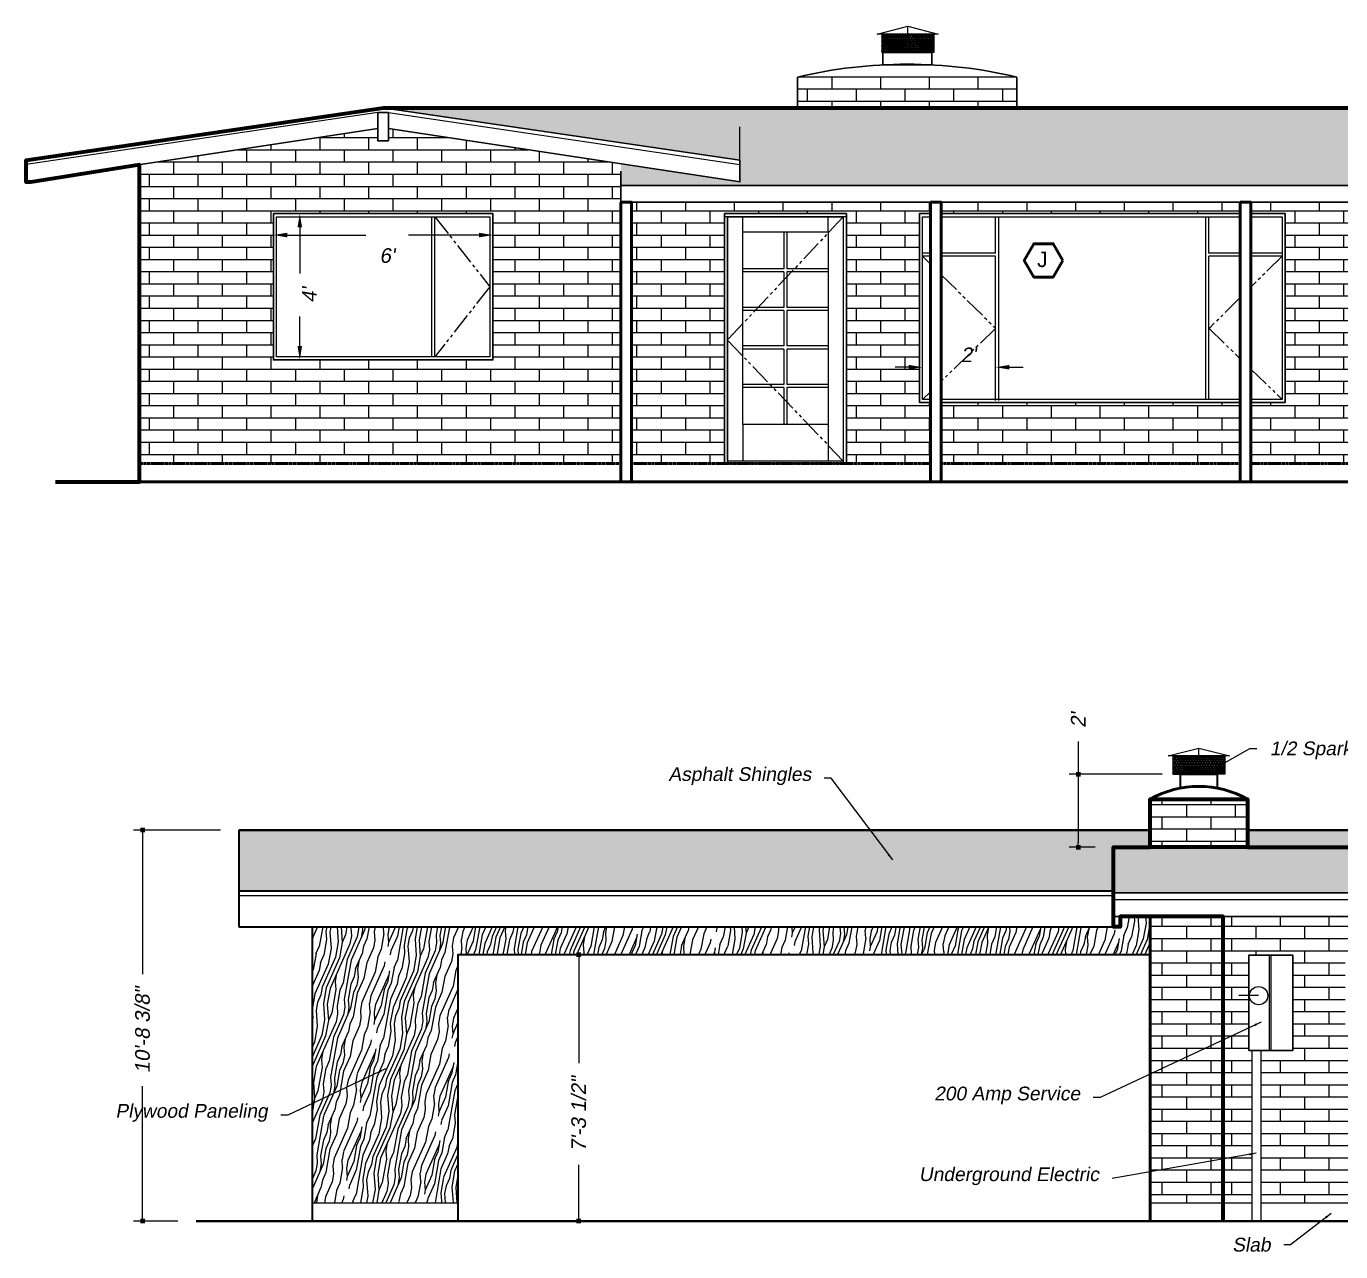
# Model space of a CAD drawing. Header units: inches. Extents: x -3905 to 10892, y 1064 to 9590.
# Drawn here: x 7426 to 7857.3, y 2803.5 to 3205.9 of the extents above; entities that cross this region are included whole.
import ezdxf

# ---------------------------------------------------------------- set-up
doc = ezdxf.new("R2010")
doc.units = ezdxf.units.IN
doc.header["$MEASUREMENT"] = 0
doc.header["$PDMODE"] = 3
doc.linetypes.add('PHANTOM', pattern=[12, 7, -1, 1, -1, 1, -1])
doc.linetypes.add('STITCH', pattern=[0.249, 0.0625, -0.062, 0.0625, -0.062])
doc.layers.add('ELEVATIONS', color=40, linetype='Continuous', lineweight=0)
doc.styles.add('DS-TXT1', font='arial.ttf', dxfattribs={"oblique": 10})
doc.styles.add('DSTEXT', font='arial.ttf', dxfattribs={"oblique": 12})
doc.styles.get("Standard").update_dxf_attribs({"font": 'arial.ttf', "oblique": 10})
doc.dimstyles.new('WeaselDims$0', dxfattribs={"dimtxt": 0.1, "dimasz": 0.0325, "dimexe": 0.0625, "dimexo": 0.125, "dimgap": 0.09, "dimtad": 0, "dimdec": 4, "dimzin": 0, "dimdsep": 46, "dimlunit": 4, "dimtxsty": 'Standard', "dimblk": 'BOXFILLED', "dimcen": 0.09, "dimadec": 0, "dimazin": 0, "dimtfac": 1, "dimtdec": 4, "dimtofl": 0, "dimtmove": 1, "dimatfit": 3, "dimfxl": 1, "dimfrac": 2, "dimtolj": 1, "dimtzin": 0, "dimarcsym": 0})
doc.dimstyles.new('WeaselDims$7', dxfattribs={"dimtxt": 0.0625, "dimasz": 0.046875, "dimexe": 0.125, "dimexo": 0.125, "dimgap": 0.0625, "dimtad": 0, "dimdec": 4, "dimrnd": 0.0625, "dimzin": 0, "dimdsep": 46, "dimlunit": 4, "dimtxsty": 'DSTEXT', "dimblk": 'ARCHTICK', "dimcen": 0, "dimadec": 0, "dimazin": 0, "dimtfac": 1, "dimtdec": 4, "dimtofl": 0, "dimtmove": 1, "dimatfit": 3, "dimfxl": 1, "dimfrac": 1, "dimtolj": 1, "dimtzin": 0, "dimarcsym": 0})
pattern_1 = [(0, (5658.3725, 3305.304), (0, 4), []), (90, (5658.3725, 3305.304), (-8, 4), [4, -4])]

# ---------------------------------------------------------------- blocks, each defined once
blk = doc.blocks.new('*D238')
at = {"layer": 'Defpoints', "color": 0, "lineweight": 5, "transparency": 16777216}
for p in [(7744.07, 3093.92), (7720.08, 3083.34), (7744.07, 3083.02)]:
    blk.add_point(p, dxfattribs=at)
at = {"layer": 'ELEVATIONS', "color": 0, "lineweight": -2, "transparency": 16777216}
for p, q in [((7715.58, 3093.92), (7711.08, 3093.92)), ((7720.08, 3089.34), (7720.08, 3096.92)), ((7744.07, 3089.02), (7744.07, 3096.92)), ((7748.57, 3093.92), (7753.07, 3093.92))]:
    blk.add_line(p, q, dxfattribs=at)
at = {"layer": 'ELEVATIONS', "color": 0, "lineweight": 5, "transparency": 16777216}
for points in [[(7715.58, 3094.67), (7715.58, 3093.17), (7720.08, 3093.92)], [(7748.57, 3094.67), (7748.57, 3093.17), (7744.07, 3093.92)]]:
    blk.add_solid(points, dxfattribs=at)
at = {"layer": 'ELEVATIONS', "color": 0, "lineweight": 0, "transparency": 16777216, "insert": (7735.14, 3097.99), "char_height": 4.8, "attachment_point": 5}
blk.add_mtext("\\A1;2'", dxfattribs=at)
blk = doc.blocks.new('*D239')
at = {"layer": 'Defpoints', "color": 0, "lineweight": 5, "transparency": 16777216}
for p in [(7507.08, 3144.34), (7579.08, 3144.34), (7579.08, 3137.31)]:
    blk.add_point(p, dxfattribs=at)
at = {"layer": 'ELEVATIONS', "color": 0, "lineweight": -2, "transparency": 16777216}
for p, q in [((7507.08, 3138.34), (7507.08, 3134.31)), ((7511.58, 3137.31), (7537.42, 3137.31)), ((7574.58, 3137.31), (7551.37, 3137.31)), ((7579.08, 3138.34), (7579.08, 3134.31))]:
    blk.add_line(p, q, dxfattribs=at)
at = {"layer": 'ELEVATIONS', "color": 0, "lineweight": 5, "transparency": 16777216}
for points in [[(7511.58, 3138.06), (7511.58, 3136.56), (7507.08, 3137.31)], [(7574.58, 3138.06), (7574.58, 3136.56), (7579.08, 3137.31)]]:
    blk.add_solid(points, dxfattribs=at)
at = {"layer": 'ELEVATIONS', "color": 0, "lineweight": 0, "transparency": 16777216, "insert": (7544.39, 3130.55), "char_height": 4.8, "attachment_point": 5}
blk.add_mtext("\\A1;6'", dxfattribs=at)
blk = doc.blocks.new('*D240')
at = {"layer": 'Defpoints', "color": 0, "lineweight": 5, "transparency": 16777216}
for p in [(7507.08, 3144.34), (7507.08, 3096.34), (7515.72, 3096.34)]:
    blk.add_point(p, dxfattribs=at)
at = {"layer": 'ELEVATIONS', "color": 0, "lineweight": -2, "transparency": 16777216}
for p, q in [((7513.08, 3144.34), (7518.72, 3144.34)), ((7515.72, 3139.84), (7515.72, 3124.66)), ((7515.72, 3100.84), (7515.72, 3110.57)), ((7513.08, 3096.34), (7518.72, 3096.34))]:
    blk.add_line(p, q, dxfattribs=at)
at = {"layer": 'ELEVATIONS', "color": 0, "lineweight": 5, "transparency": 16777216}
for points in [[(7514.97, 3139.84), (7516.47, 3139.84), (7515.72, 3144.34)], [(7514.97, 3100.84), (7516.47, 3100.84), (7515.72, 3096.34)]]:
    blk.add_solid(points, dxfattribs=at)
at = {"layer": 'ELEVATIONS', "color": 0, "lineweight": 0, "transparency": 16777216, "insert": (7518.9, 3117.61), "char_height": 4.8, "attachment_point": 5, "rotation": 90}
blk.add_mtext("\\A1;4'", dxfattribs=at)
blk = doc.blocks.new('_BoxFilled')
at = {"color": 0, "linetype": 'ByBlock', "lineweight": -2}
blk.add_line((-0.5, 0), (-1, 0), dxfattribs=at)
at = {"color": 0, "linetype": 'ByBlock'}
blk.add_solid([(-0.5, 0.5), (0.5, 0.5), (-0.5, -0.5), (0.5, -0.5)], dxfattribs=at)
blk = doc.blocks.new('*D241')
at = {"layer": 'Defpoints', "color": 0, "lineweight": 5, "transparency": 16777216}
for p in [(7567.74, 2901.08), (7567.74, 2813.58), (7607.27, 2813.58)]:
    blk.add_point(p, dxfattribs=at)
at = {"layer": 'ELEVATIONS', "color": 0, "lineweight": -2, "transparency": 16777216}
for p, q in [((7573.74, 2901.08), (7610.27, 2901.08)), ((7607.27, 2899.52), (7607.27, 2865.43)), ((7607.27, 2815.14), (7607.27, 2832.02)), ((7573.74, 2813.58), (7610.27, 2813.58))]:
    blk.add_line(p, q, dxfattribs=at)
at = {"layer": 'ELEVATIONS', "color": 0, "lineweight": -2, "transparency": 16777216, "xscale": 1.56, "yscale": 1.56, "zscale": 1.56}
for p, rotation in [((7607.27, 2901.08), 90), ((7607.27, 2813.58), 270)]:
    blk.add_blockref('_BoxFilled', p, dxfattribs=dict(at, rotation=rotation))
at = {"layer": 'ELEVATIONS', "color": 0, "lineweight": 0, "transparency": 16777216, "insert": (7607.27, 2848.72), "char_height": 4.8, "attachment_point": 5, "rotation": 90}
blk.add_mtext('\\A1;7\'-3 1/2"', dxfattribs=at)
blk = doc.blocks.new('_ArchTick')
at = {"color": 0, "linetype": 'ByBlock', "lineweight": 0, "const_width": 0.15}
blk.add_lwpolyline([(-0.5, -0.5), (0.5, 0.5)], dxfattribs=at)
blk = doc.blocks.new('*D248')
at = {"layer": 'Defpoints', "color": 0, "lineweight": 5, "transparency": 16777216}
for p in [(7495.74, 2941.96), (7464.13, 2813.58), (7481.67, 2813.58)]:
    blk.add_point(p, dxfattribs=at)
at = {"layer": 'ELEVATIONS', "color": 0, "lineweight": -2, "transparency": 16777216}
for p, q in [((7489.74, 2941.96), (7461.13, 2941.96)), ((7464.13, 2940.4), (7464.13, 2894.59)), ((7464.13, 2815.14), (7464.13, 2857.87)), ((7475.67, 2813.58), (7461.13, 2813.58))]:
    blk.add_line(p, q, dxfattribs=at)
at = {"layer": 'ELEVATIONS', "color": 0, "lineweight": -2, "transparency": 16777216, "xscale": 1.56, "yscale": 1.56, "zscale": 1.56}
for p, rotation in [((7464.13, 2941.96), 90), ((7464.13, 2813.58), 270)]:
    blk.add_blockref('_BoxFilled', p, dxfattribs=dict(at, rotation=rotation))
at = {"layer": 'ELEVATIONS', "color": 0, "lineweight": 0, "transparency": 16777216, "insert": (7464.13, 2876.23), "char_height": 4.8, "attachment_point": 5, "rotation": 90}
blk.add_mtext('\\A1;10\'-8 3/8"', dxfattribs=at)
blk = doc.blocks.new('*D249')
at = {"layer": 'Defpoints', "color": 0, "lineweight": 5, "transparency": 16777216}
for p in [(7804.74, 2960.27), (7771.18, 2936.29), (7782.74, 2936.29)]:
    blk.add_point(p, dxfattribs=at)
at = {"layer": 'ELEVATIONS', "color": 0, "lineweight": -2, "transparency": 16777216}
for p, q in [((7771.18, 2971.04), (7771.18, 2960.27)), ((7798.74, 2960.27), (7768.18, 2960.27)), ((7771.18, 2958.71), (7771.18, 2937.85)), ((7776.74, 2936.29), (7768.18, 2936.29))]:
    blk.add_line(p, q, dxfattribs=at)
at = {"layer": 'ELEVATIONS', "color": 0, "lineweight": -2, "transparency": 16777216, "xscale": 1.56, "yscale": 1.56, "zscale": 1.56}
for p, rotation in [((7771.18, 2960.27), 90), ((7771.18, 2936.29), 270)]:
    blk.add_blockref('_BoxFilled', p, dxfattribs=dict(at, rotation=rotation))
at = {"layer": 'ELEVATIONS', "color": 0, "lineweight": 0, "transparency": 16777216, "insert": (7771.18, 2978.03), "char_height": 4.8, "attachment_point": 5, "rotation": 90}
blk.add_mtext("\\A1;2'", dxfattribs=at)

msp = doc.modelspace()

# ---------------------------------------------------------------- hatches: boundary and pattern name
at = {"layer": 'ELEVATIONS', "lineweight": 0}
h = msp.add_hatch(dxfattribs=at)
h.set_pattern_fill('NET3', color=256, scale=6)
h.set_pattern_definition([(0, (3623.242, 3019.3186), (0, 0.75), []), (60, (3623.242, 3019.3186), (-0.64951905, 0.375), []), (120, (3623.242, 3019.3186), (-0.64951905, -0.375), [])])
h.paths.add_polyline_path([(7723.78476, 3203.24748), (7706.6755, 3203.24748), (7706.6755, 3197.24748), (7710.70734, 3197.24748), (7721.23013, 3197.24748), (7723.78476, 3197.24748)])
h = msp.add_hatch(dxfattribs=at)
h.set_pattern_fill('AR-B416', color=256, pattern_type=2)
h.set_pattern_definition(pattern_1)
h.paths.add_polyline_path([(7751.0786, 3189.19714), (7679.0786, 3189.19714), (7679.0786, 3179.04792), (7751.0786, 3179.04792)])
h = msp.add_hatch(dxfattribs=at)
h.set_pattern_fill('ASPHALTS', color=256, scale=8, pattern_type=2)
h.set_pattern_definition([(0, (5658.3725, 3305.304), (4, 4.8), [8, -8]), (0, (5666.3725, 3305.704), (4, 4.8), [8, -8]), (90, (5662.3725, 3310.104), (-4, -4.8), [5.2, -4.4, 4.8, -4.8])])
h.paths.add_polyline_path([(8106.2526, 3179.04792), (7543.18816, 3179.04792), (7543.0786, 3179.03185), (7660.17303, 3161.86131), (7660.17303, 3154.78155), (7621.0786, 3160.69996), (7621.0786, 3153.58571), (8023.0786, 3153.58571), (8023.0786, 3168.99268)])
at = {"layer": 'ELEVATIONS', "linetype": 'Continuous', "lineweight": 0}
h = msp.add_hatch(dxfattribs=at)
h.set_pattern_fill('AR-B416', color=256, pattern_type=2)
h.set_pattern_definition(pattern_1)
h.paths.add_polyline_path([(7544.8286, 3172.24327), (7544.8286, 3168.29792), (7541.3286, 3168.29792), (7541.3286, 3172.24327), (7463.0786, 3160.39719), (7463.0786, 3158.33571), (7621.0786, 3158.33571), (7621.0786, 3160.69996)])
h = msp.add_hatch(dxfattribs=at)
h.set_pattern_fill('AR-B416', color=256, pattern_type=2)
h.set_pattern_definition(pattern_1)
h.paths.add_polyline_path([(7621.0786, 3148.08571), (7621.0786, 3158.33571), (7463.0786, 3158.33571), (7463.0786, 3062.33571), (7507.0786, 3062.33571), (7507.0786, 3144.33571), (7579.0786, 3144.33571), (7579.0786, 3062.33571), (7621.0786, 3062.33571)])
h = msp.add_hatch(dxfattribs=at)
h.set_pattern_fill('AR-B416', color=256, pattern_type=2)
h.set_pattern_definition(pattern_1)
h.paths.add_polyline_path([(7655.0786, 3144.33571), (7695.0786, 3144.33571), (7695.0786, 3062.33571), (7722.7036, 3062.33571), (7722.7036, 3082.33571), (7719.0786, 3082.33571), (7719.0786, 3144.33571), (7722.7036, 3144.33571), (7722.7036, 3148.08571), (7624.5786, 3148.08571), (7624.5786, 3062.33571), (7655.0786, 3062.33571)])
h.paths.add_polyline_path([(7824.3286, 3082.33571), (7726.2036, 3082.33571), (7726.2036, 3062.33571), (7824.3286, 3062.33571)])
h.paths.add_polyline_path([(7903.0786, 3144.33571), (7925.9536, 3144.33571), (7925.9536, 3148.08571), (7827.8286, 3148.08571), (7827.8286, 3144.33571), (7839.0786, 3144.33571), (7839.0786, 3082.33571), (7827.8286, 3082.33571), (7827.8286, 3062.33571), (7903.0786, 3062.33571)])
h.paths.add_polyline_path([(8027.5786, 3148.08571), (8023.0786, 3148.08571), (7929.4536, 3148.08571), (7929.4536, 3144.33571), (7975.0786, 3144.33571), (7975.0786, 3062.33571), (8027.5786, 3062.33571)])
at = {"layer": 'ELEVATIONS', "lineweight": 0}
h = msp.add_hatch(dxfattribs=at)
h.set_pattern_fill('AR-B416', color=256, pattern_type=2)
h.set_pattern_definition(pattern_1)
h.paths.add_polyline_path([(7824.3286, 3148.08571), (7726.2036, 3148.08571), (7726.2036, 3144.33571), (7824.3286, 3144.33571)])
at = {"layer": 'ELEVATIONS', "linetype": 'Continuous', "lineweight": 0}
h = msp.add_hatch(dxfattribs=at)
h.set_pattern_fill('AR-B416', color=256, pattern_type=2)
h.set_pattern_definition(pattern_1)
h.paths.add_polyline_path([(7579.0786, 3096.33571), (7507.0786, 3096.33571), (7507.0786, 3062.33571), (7579.0786, 3062.33571)])
at = {"layer": 'ELEVATIONS', "lineweight": 0}
h = msp.add_hatch(dxfattribs=at)
h.set_pattern_fill('NET3', color=256, scale=6)
h.set_pattern_definition([(0, (3718.7554, 2782.34205), (0, 0.75), []), (60, (3718.7554, 2782.34205), (-0.64951905, 0.375), []), (120, (3718.7554, 2782.34205), (-0.64951905, -0.375), [])])
h.paths.add_polyline_path([(7819.29818, 2966.27096), (7802.18891, 2966.27096), (7802.18891, 2960.27096), (7806.22075, 2960.27096), (7816.74354, 2960.27096), (7819.29818, 2960.27096)])
h = msp.add_hatch(dxfattribs=at)
h.set_pattern_fill('AR-B416', color=256, pattern_type=2)
h.set_pattern_definition([(0, (3718.7554, 2782.342), (0, 4), []), (90, (3718.7554, 2782.342), (-8, 4), [4, -4])])
h.paths.add_polyline_path([(7794.74354, 2819.57954), (7818.74354, 2819.57954), (7818.74354, 2913.57209), (7794.74354, 2913.57209)])
h.paths.add_polyline_path([(7794.74354, 2952.06597), (7794.74354, 2936.29004), (7802.74354, 2936.29004), (7826.74354, 2936.29004), (7826.74354, 2952.06597)])
h = msp.add_hatch(dxfattribs=at)
h.set_pattern_fill('ASPHALTS', color=256, scale=8, pattern_type=2)
h.set_pattern_definition([(0, (3718.7554, 2782.342), (4, 4.8), [8, -8]), (0, (3726.7554, 2782.742), (4, 4.8), [8, -8]), (90, (3722.7554, 2787.142), (-4, -4.8), [5.2, -4.4, 4.8, -4.8])])
h.paths.add_polyline_path([(8112.24354, 2936.29004), (8112.24354, 2941.96061), (7826.74354, 2941.96061), (7826.74354, 2936.29004)])
h.paths.add_polyline_path([(7495.74354, 2941.96061), (7495.74354, 2922.0128), (7782.74354, 2922.0128), (7782.74354, 2936.29004), (7794.74354, 2936.29004), (7794.74354, 2941.96061)])
h = msp.add_hatch(dxfattribs=at)
h.set_pattern_fill('ASPHALTS', color=256, scale=8, pattern_type=2)
h.set_pattern_definition([(0, (4045.545, 2782.342), (4, 4.8), [8, -8]), (0, (4053.545, 2782.742), (4, 4.8), [8, -8]), (90, (4049.545, 2787.142), (-4, -4.8), [5.2, -4.4, 4.8, -4.8])])
h.paths.add_polyline_path([(7782.74354, 2936.29004), (7782.74354, 2921.36121), (8228.74354, 2921.36121), (8228.74354, 2936.29004)])
h = msp.add_hatch(dxfattribs=at)
h.set_pattern_fill('LEGNO1', color=256, scale=26, angle=260, pattern_type=2)
h.set_pattern_definition([(260, (3718.755, 2782.342), (25.605, -4.51485), [5.2, -7.8, 2.6, -10.4]), (260, (3716.235, 2764.306), (25.605, -4.51485), [5.2, -20.8]), (260, (3717.967, 2766.64), (25.605, -4.51485), [2.6, -23.4]), (260, (3721.09, 2780.61), (25.605, -4.51485), [1.3, -18.2, 1.3, -5.2]), (260, (3720.79, 2771.423), (25.605, -4.51485), [5.2, -7.8, 1.3, -11.7]), (260, (3722.56, 2777.71), (25.605, -4.51485), [3.9, -22.1]), (260, (3722.07, 2771.197), (25.605, -4.51485), [7.8, -18.2]), (260, (3724.065, 2778.766), (25.605, -4.51485), [5.2, -20.8]), (260, (3722.9, 2768.41), (25.605, -4.51485), [13, -13]), (260, (3725.534, 2775.867), (25.605, -4.51485), [2.6, -7.8, 5.2, -10.4]), (260, (3723.014, 2757.83), (25.605, -4.51485), [5.2, -20.8]), (260, (3724.557, 2762.838), (25.605, -4.51485), [2.6, -23.4]), (260, (3726.1, 2767.846), (25.605, -4.51485), [2.6, -23.4]), (260, (3728.997, 2780.536), (25.605, -4.51485), [5.2, -20.8]), (260, (3727.38, 2767.62), (25.605, -4.51485), [5.2, -20.8]), (260, (3728.66, 2767.395), (25.605, -4.51485), [5.2, -5.2, 5.2, -10.4]), (260, (3730.844, 2772.29), (25.605, -4.51485), [2.6, -13, 5.2, -5.2]), (260, (3730.58, 2767.056), (25.605, -4.51485), [7.8, -18.2]), (260, (3731.86, 2766.83), (25.605, -4.51485), [5.2, -20.8]), (260, (3734.307, 2776.96), (25.605, -4.51485), [7.8, -10.4, 2.6, -5.2]), (260, (3735.587, 2776.734), (25.605, -4.51485), [13, -13]), (260, (3733.519, 2761.258), (25.605, -4.51485), [2.6, -23.4]), (260, (3735.513, 2768.827), (25.605, -4.51485), [5.2, -20.8]), (260, (3737.056, 2773.835), (25.605, -4.51485), [2.6, -10.4, 2.6, -10.4]), (260, (3738.148, 2776.283), (25.605, -4.51485), [2.6, -7.8, 5.2, -10.4]), (260, (3737.885, 2771.049), (25.605, -4.51485), [2.6, -13, 2.6, -7.8]), (260, (3737.622, 2765.815), (25.605, -4.51485), [7.8, -18.2]), (260, (3740.708, 2775.83), (25.605, -4.51485), [5.2, -20.8]), (260, (3739.09, 2762.916), (25.605, -4.51485), [2.6, -23.4]), (260, (3738.828, 2757.682), (25.605, -4.51485), [2.6, -23.4]), (274.03624, (3717.5154, 2764.08), (-4.514853, -25.605002), [2.678, -104.52274]), (274.03624, (3722.825, 2760.5036), (-4.514853, -25.605002), [2.678, -104.52274]), (274.03624, (3738.6395, 2760.355), (-4.514853, -25.605002), [2.678, -104.52274]), (274.03624, (3730.392, 2769.73), (-4.514853, -25.605002), [2.678, -104.52274]), (274.03624, (3733.33, 2763.9315), (-4.514853, -25.605002), [2.678, -104.52274]), (274.03624, (3730.958, 2761.7096), (-4.514853, -25.605002), [2.678, -104.52274]), (274.03624, (3737.6963, 2773.722), (-4.514853, -25.605002), [2.678, -104.52274]), (274.03624, (3734.61, 2763.706), (-4.514853, -25.605002), [2.678, -104.52274]), (274.03624, (3724.105, 2760.278), (-4.514853, -25.605002), [5.356, -101.84474]), (274.03624, (3726.477, 2762.5), (-4.514853, -25.605002), [5.356, -101.84474]), (274.03624, (3727.7574, 2762.274), (-4.514853, -25.605002), [5.356, -101.84474]), (65.96376, (3720.79, 2771.423), (4.514853, 25.605002), [2.678, -5.356, 2.678, -96.48874]), (65.96376, (3725.534, 2775.8666), (4.514853, 25.605002), [2.678, -104.52274]), (65.96376, (3737.056, 2773.835), (4.514853, 25.605002), [5.356, -101.84474]), (94.03624, (3716.235, 2764.3057), (4.514853, 25.605002), [2.678, -104.52274]), (245.96376, (3715.332, 2759.1847), (-4.514853, -25.605002), [2.678, -104.52274]), (245.96376, (3725.6484, 2765.286), (-4.514853, -25.605002), [2.678, -104.52274]), (245.96376, (3729.226, 2759.375), (-4.514853, -25.605002), [2.678, -104.52274]), (245.96376, (3732.9526, 2769.278), (-4.514853, -25.605002), [2.678, -104.52274]), (245.96376, (3736.605, 2771.2744), (-4.514853, -25.605002), [2.678, -104.52274]), (245.96376, (3737.4335, 2768.488), (-4.514853, -25.605002), [2.678, -104.52274]), (245.96376, (3732.9526, 2769.278), (-4.514853, -25.605002), [2.678, -104.52274]), (245.96376, (3735.439, 2760.9195), (-4.514853, -25.605002), [10.712, -96.48874]), (245.96376, (3720.8645, 2779.33), (-4.514853, -25.605002), [10.712, -96.48874]), (245.96376, (3722.3333, 2776.431), (-4.514853, -25.605002), [10.712, -96.48874]), (245.96376, (3723.162, 2773.645), (-4.514853, -25.605002), [2.678, -5.356, 5.356, -93.81074]), (245.96376, (3725.0825, 2773.306), (-4.514853, -25.605002), [5.356, -5.356, 5.356, -91.13274]), (245.96376, (3728.0945, 2775.415), (-4.514853, -25.605002), [10.712, -96.48874]), (245.96376, (3730.4663, 2777.637), (-4.514853, -25.605002), [10.712, -96.48874]), (245.96376, (3731.7466, 2777.411), (-4.514853, -25.605002), [10.712, -96.48874]), (245.96376, (3736.2677, 2758.133), (-4.514853, -25.605002), [2.678, -104.52274]), (245.96377, (3738.377, 2755.121), (-4.514848, -25.605002), [5.356, -101.84474]), (245.96377, (3739.8054, 2770.71), (-4.514848, -25.605002), [5.356, -101.84474]), (245.96376, (3717.8525, 2777.221), (-4.514852, -25.605002), [10.712, -96.48874]), (245.96376, (3733.067, 2758.6977), (-4.514852, -25.605002), [8.034, -99.16674]), (245.96376, (3730.695, 2756.476), (-4.514852, -25.605002), [16.068, -91.13274])])
h.paths.add_polyline_path([(7567.74354, 2901.07954), (7794.74354, 2901.07954), (7794.74354, 2913.57209), (7784.89709, 2913.57209), (7784.89709, 2910.19699), (7782.74354, 2910.19699), (7519.74354, 2910.19699), (7519.74354, 2819.57954), (7567.74354, 2819.57954)])
h = msp.add_hatch(dxfattribs=at)
h.set_pattern_fill('AR-B416', color=256, pattern_type=2)
h.set_pattern_definition([(0, (4045.545, 2782.342), (0, 4), []), (90, (4045.545, 2782.342), (-8, 4), [4, -4])])
h.paths.add_polyline_path([(8192.74354, 2819.57954), (8192.74354, 2913.57209), (7818.74354, 2913.57209), (7818.74354, 2819.57954), (7828.11854, 2819.57954), (7828.11854, 2869.57954), (7827.11854, 2869.57954), (7827.11854, 2900.82954), (7841.61854, 2900.82954), (7841.61854, 2869.57954), (7831.11854, 2869.57954), (7831.11854, 2819.57954)])
h.paths.add_polyline_path([(7985.74354, 2876.57954), (7985.74354, 2901.57954), (8010.24354, 2901.57954), (8010.24354, 2876.57954)], flags=16)
h.paths.add_polyline_path([(7986.99354, 2877.82954), (7986.99354, 2900.32954), (8008.99354, 2900.32954), (8008.99354, 2877.82954)], flags=0)
h.paths.add_polyline_path([(7930.74354, 2876.57954), (7858.74354, 2876.57954), (7858.74354, 2901.57954), (7930.74354, 2901.57954)], flags=16)
h.paths.add_polyline_path([(7929.49354, 2877.82954), (7911.49354, 2877.82954), (7911.49354, 2900.32954), (7929.49354, 2900.32954)], flags=0)
h.paths.add_polyline_path([(7910.24354, 2877.82954), (7859.99354, 2877.82954), (7859.99354, 2900.32954), (7910.24354, 2900.32954)], flags=0)
h.paths.add_polyline_path([(8081.74354, 2876.57954), (8081.74354, 2901.57954), (8153.74354, 2901.57954), (8153.74354, 2876.57954)], flags=16)
h.paths.add_polyline_path([(8082.99354, 2877.82954), (8082.99354, 2900.32954), (8100.99354, 2900.32954), (8100.99354, 2877.82954)], flags=0)
h.paths.add_polyline_path([(8102.24354, 2877.82954), (8102.24354, 2900.32954), (8152.49354, 2900.32954), (8152.49354, 2877.82954)], flags=0)

# ---------------------------------------------------------------- linework, layer by layer
at = {"layer": 'ELEVATIONS', "lineweight": 20}
for p, q in [((7705.19829, 3203.24748), (7715.23013, 3205.86174)), ((7715.23013, 3203.24748), (7715.23013, 3205.86174)), ((7715.23013, 3205.86174), (7715.23013, 3205.86174)), ((7715.23013, 3205.86174), (7725.26197, 3203.24748)), ((7725.26197, 3203.24748), (7705.19829, 3203.24748)), ((7800.7117, 2966.27096), (7810.74354, 2968.88523)), ((7810.74354, 2966.27096), (7810.74354, 2968.88523)), ((7810.74354, 2968.88523), (7810.74354, 2968.88523)), ((7810.74354, 2968.88523), (7820.77538, 2966.27096)), ((7820.77538, 2966.27096), (7800.7117, 2966.27096)), ((7828.11854, 2869.57954), (7828.11854, 2813.57954)), ((7831.11854, 2869.57954), (7831.11854, 2813.57954))]:
    msp.add_line(p, q, dxfattribs=at)
at = {"layer": 'ELEVATIONS', "lineweight": 0}
for p, q in [((7706.6755, 3203.24748), (7706.6755, 3197.24748)), ((7723.78476, 3203.24748), (7723.78476, 3197.24748)), ((7706.6755, 3197.24748), (7710.70734, 3197.24748)), ((7723.78476, 3197.24748), (7719.75293, 3197.24748)), ((7751.0786, 3189.19714), (7679.0786, 3189.19714)), ((7541.3286, 3177.54792), (7425.98417, 3160.46985)), ((7544.8286, 3177.54792), (7660.17303, 3160.46985)), ((7660.17303, 3161.86131), (7660.17303, 3172.89574)), ((7427.26621, 3162.05538), (7425.98417, 3161.86131)), ((7425.98417, 3161.86131), (7425.98417, 3154.69024)), ((7425.98417, 3154.69024), (7427.48417, 3154.69024)), ((7559.0786, 3097.33571), (7559.0786, 3143.33571)), ((7560.0786, 3097.33571), (7560.0786, 3143.33571)), ((7695.0786, 3143.33571), (7655.0786, 3143.33571)), ((7656.0786, 3143.33571), (7656.0786, 3062.33571)), ((7661.0786, 3138.33571), (7661.0786, 3143.33571)), ((7689.0786, 3138.33571), (7689.0786, 3143.33571)), ((7694.0786, 3143.33571), (7694.0786, 3062.33571)), ((7744.07052, 3131.33571), (7744.07052, 3143.02461)), ((7745.07052, 3083.02461), (7745.07052, 3143.02461)), ((7813.0786, 3083.33571), (7813.0786, 3143.33571)), ((7814.0786, 3131.33571), (7814.0786, 3143.33571)), ((7674.5786, 3138.33571), (7674.5786, 3126.18571)), ((7675.5786, 3138.33571), (7675.5786, 3126.18571)), ((7722.7036, 3131.33571), (7720.0786, 3131.33571)), ((7722.7036, 3130.33571), (7720.0786, 3130.33571)), ((7744.07052, 3131.33571), (7726.2036, 3131.33571)), ((7744.07052, 3130.33571), (7726.2036, 3130.33571)), ((7744.07052, 3083.02461), (7744.07052, 3130.33571)), ((7824.3286, 3131.33571), (7814.0786, 3131.33571)), ((7814.0786, 3083.33571), (7814.0786, 3130.33571)), ((7824.3286, 3130.33571), (7814.0786, 3130.33571)), ((7838.0786, 3131.33571), (7827.8286, 3131.33571)), ((7838.0786, 3130.33571), (7827.8286, 3130.33571)), ((7674.5786, 3126.18571), (7661.0786, 3126.18571)), ((7674.5786, 3125.18571), (7661.0786, 3125.18571)), ((7674.5786, 3125.18571), (7674.5786, 3113.53571)), ((7689.0786, 3126.18571), (7675.5786, 3126.18571)), ((7675.5786, 3125.18571), (7675.5786, 3113.53571)), ((7689.0786, 3125.18571), (7675.5786, 3125.18571)), ((7674.5786, 3113.53571), (7661.0786, 3113.53571)), ((7674.5786, 3112.53571), (7661.0786, 3112.53571)), ((7674.5786, 3112.53571), (7674.5786, 3100.88571)), ((7689.0786, 3113.53571), (7675.5786, 3113.53571)), ((7675.5786, 3112.53571), (7675.5786, 3100.88571)), ((7689.0786, 3112.53571), (7675.5786, 3112.53571)), ((7674.5786, 3100.88571), (7661.0786, 3100.88571)), ((7674.5786, 3099.88571), (7661.0786, 3099.88571)), ((7674.5786, 3099.88571), (7674.5786, 3088.23571)), ((7689.0786, 3100.88571), (7675.5786, 3100.88571)), ((7675.5786, 3099.88571), (7675.5786, 3088.23571)), ((7689.0786, 3099.88571), (7675.5786, 3099.88571)), ((7674.5786, 3088.23571), (7661.0786, 3088.23571)), ((7674.5786, 3087.23571), (7661.0786, 3087.23571)), ((7674.5786, 3087.23571), (7674.5786, 3075.08571)), ((7689.0786, 3088.23571), (7675.5786, 3088.23571)), ((7675.5786, 3087.23571), (7675.5786, 3075.08571)), ((7689.0786, 3087.23571), (7675.5786, 3087.23571)), ((7824.3286, 3083.33571), (7814.0786, 3083.33571)), ((7838.0786, 3083.33571), (7827.8286, 3083.33571)), ((7661.0786, 3075.08571), (7661.0786, 3063.08571)), ((7689.0786, 3075.08571), (7689.0786, 3063.08571)), ((7802.18891, 2966.27096), (7802.18891, 2960.27096)), ((7819.29818, 2966.27096), (7819.29818, 2960.27096)), ((7802.18891, 2960.27096), (7806.22075, 2960.27096)), ((7819.29818, 2960.27096), (7815.26634, 2960.27096)), ((7802.74354, 2936.29004), (7794.74354, 2936.29004)), ((7826.74354, 2936.29004), (7802.74354, 2936.29004)), ((7495.74354, 2920.5128), (7782.74354, 2920.5128)), ((8228.74354, 2919.07209), (7782.74354, 2919.07209)), ((7833.86854, 2900.82954), (7833.86854, 2869.57954)), ((7834.36854, 2900.82954), (7834.36854, 2869.57954)), ((7830.36854, 2887.57954), (7823.85812, 2887.57954)), ((7519.74354, 2819.57954), (7567.74354, 2819.57954)), ((7794.74354, 2819.57954), (7828.11854, 2819.57954)), ((7831.11854, 2819.57954), (8192.74354, 2819.57954)), ((7818.74354, 2813.57954), (7794.74354, 2813.57954))]:
    msp.add_line(p, q, dxfattribs=at)
at = {"layer": 'ELEVATIONS', "lineweight": 30}
for p, q in [((7679.0786, 3189.19714), (7679.0786, 3179.04792)), ((7751.0786, 3189.19714), (7751.0786, 3179.04792)), ((7543.18816, 3179.04792), (7425.98417, 3161.86131)), ((7542.96904, 3179.04792), (7660.17303, 3161.86131)), ((7543.18816, 3179.04792), (8106.2526, 3179.04792)), ((7541.3286, 3172.24327), (7425.97065, 3154.7795)), ((7544.8286, 3172.24327), (7660.18654, 3154.7795)), ((7425.98417, 3161.86131), (7425.98417, 3154.69024)), ((7660.17303, 3161.86131), (7660.17303, 3154.69024)), ((7463.0786, 3158.33571), (7463.0786, 3056.33571)), ((7621.0786, 3158.33571), (7621.0786, 3056.33571)), ((8023.0786, 3153.58571), (7621.0786, 3153.58571)), ((8023.0786, 3148.08571), (7621.0786, 3148.08571)), ((7655.0786, 3144.33571), (7655.0786, 3062.33571)), ((7695.0786, 3144.33571), (7655.0786, 3144.33571)), ((7695.0786, 3144.33571), (7695.0786, 3062.33571)), ((7695.0786, 3062.33571), (7655.0786, 3062.33571)), ((8228.74354, 2936.29004), (7782.74354, 2936.29004)), ((7782.74354, 2936.29004), (7782.74354, 2913.57209)), ((8228.74354, 2921.36121), (7782.74354, 2921.36121)), ((8228.74354, 2913.57209), (7782.74354, 2913.57209))]:
    msp.add_line(p, q, dxfattribs=at)
at = {"layer": 'ELEVATIONS', "linetype": 'PHANTOM', "lineweight": 0}
for p, q in [((7560.0786, 3143.33571), (7578.0786, 3120.33571)), ((7694.0786, 3143.33571), (7656.0786, 3102.83571)), ((7720.0786, 3130.33571), (7722.7036, 3127.74752)), ((7838.0786, 3130.33571), (7827.8286, 3120.22942)), ((7726.2036, 3124.29659), (7744.07052, 3106.68016)), ((7578.0786, 3120.33571), (7560.0786, 3097.33571)), ((7824.3286, 3116.77849), (7814.08667, 3106.68016)), ((7744.07052, 3106.68016), (7726.2036, 3089.29542)), ((7814.08667, 3106.68016), (7824.3286, 3096.71464)), ((7656.0786, 3102.83571), (7694.0786, 3063.08571)), ((7827.8286, 3093.30909), (7838.0786, 3083.33571)), ((7722.7036, 3085.88987), (7720.0786, 3083.33571))]:
    msp.add_line(p, q, dxfattribs=at)
at = {"layer": 'ELEVATIONS', "linetype": 'STITCH', "lineweight": 50}
for p, q in [((7463.0786, 3062.33571), (7621.0786, 3062.33571)), ((7624.5786, 3062.33571), (7722.7036, 3062.33571)), ((7726.2036, 3062.33571), (7824.3286, 3062.33571)), ((7827.8286, 3062.33571), (7925.9536, 3062.33571))]:
    msp.add_line(p, q, dxfattribs=at)
at = {"layer": 'ELEVATIONS', "lineweight": 50}
for p, q in [((7435.57928, 3056.33571), (8275.0786, 3056.33571)), ((7818.74354, 2913.57209), (7818.74354, 2813.57954))]:
    msp.add_line(p, q, dxfattribs=at)
at = {"layer": 'ELEVATIONS', "lineweight": 53}
for p, q in [((7794.74354, 2952.06597), (7794.74354, 2936.29004)), ((7826.74354, 2952.06597), (7826.74354, 2936.29004)), ((7794.74354, 2913.57209), (7794.74354, 2813.57954))]:
    msp.add_line(p, q, dxfattribs=at)
at = {"layer": 'ELEVATIONS', "lineweight": 35}
for p, q in [((7794.74354, 2952.06597), (7826.74354, 2952.06597)), ((7495.74354, 2941.96061), (7495.74354, 2910.19699)), ((7495.74354, 2922.0128), (7782.74354, 2922.0128)), ((7495.74354, 2910.19699), (7782.74354, 2910.19699)), ((7519.74354, 2910.19699), (7519.74354, 2813.57954))]:
    msp.add_line(p, q, dxfattribs=at)
at = {"layer": 'ELEVATIONS', "lineweight": 40}
for p, q in [((7495.74354, 2941.96061), (7794.74354, 2941.96061)), ((7826.74354, 2941.96061), (8112.24354, 2941.96061)), ((7481.66755, 2813.57954), (8259.86469, 2813.57954))]:
    msp.add_line(p, q, dxfattribs=at)
at = {"layer": 'ELEVATIONS', "lineweight": 70}
msp.add_line((7826.74354, 2936.29004), (7794.74354, 2936.29004), dxfattribs=at)
at = {"layer": 'ELEVATIONS', "lineweight": 30}
for points in [[(7707.0786, 3193.19714), (7723.0786, 3193.19714), (7723.0786, 3197.19714), (7707.0786, 3197.19714)], [(7541.3286, 3177.54792), (7544.8286, 3177.54792), (7544.8286, 3168.29792), (7541.3286, 3168.29792)], [(7507.0786, 3144.33571), (7579.0786, 3144.33571), (7579.0786, 3096.33571), (7507.0786, 3096.33571)], [(7782.74354, 2913.57209), (7784.89709, 2913.57209), (7784.89709, 2910.19699), (7782.74354, 2910.19699)], [(7827.11854, 2869.57954), (7841.61854, 2869.57954), (7841.61854, 2900.82954), (7827.11854, 2900.82954)]]:
    msp.add_lwpolyline(points, close=True, dxfattribs=at)
at = {"layer": 'ELEVATIONS', "lineweight": 70}
for points in [[(7435.57928, 3056.33571), (7463.0786, 3056.33571), (7463.0786, 3160.39719), (7427.48417, 3154.69024), (7425.98417, 3154.69024), (7425.98417, 3161.86131), (7543.18816, 3179.04792), (8106.2526, 3179.04792), (8153.14372, 3184.71678), (8312.21125, 3164.76897), (8312.21125, 3152.95316), (8275.0786, 3157.60977), (8275.0786, 3008.99052), (8283.23016, 3008.99052)], [(7818.74354, 2813.57954), (7818.74354, 2913.57209), (7784.89709, 2913.57209), (7784.89709, 2910.19699), (7782.74354, 2910.19699), (7782.74354, 2936.29004), (7794.74354, 2936.29004), (7794.74354, 2952.06597), (7826.74354, 2952.06597), (7826.74354, 2936.29004), (8228.74354, 2936.29004), (8228.74354, 2913.57209), (8192.74354, 2913.57209), (8192.74354, 2813.57954)]]:
    msp.add_lwpolyline(points, dxfattribs=at)
at = {"layer": 'ELEVATIONS', "lineweight": 50}
for points in [[(7621.0786, 3148.08571), (7624.5786, 3148.08571), (7624.5786, 3056.33571), (7621.0786, 3056.33571)], [(7722.7036, 3148.08571), (7726.2036, 3148.08571), (7726.2036, 3056.33571), (7722.7036, 3056.33571)], [(7824.3286, 3148.08571), (7827.8286, 3148.08571), (7827.8286, 3056.33571), (7824.3286, 3056.33571)]]:
    msp.add_lwpolyline(points, close=True, dxfattribs=at)
at = {"layer": 'ELEVATIONS', "lineweight": 0}
for points in [[(7508.0786, 3143.33571), (7578.0786, 3143.33571), (7578.0786, 3097.33571), (7508.0786, 3097.33571)], [(7656.0786, 3143.33571), (7694.0786, 3143.33571), (7694.0786, 3063.08571), (7656.0786, 3063.08571)]]:
    msp.add_lwpolyline(points, close=True, dxfattribs=at)
at = {"layer": 'ELEVATIONS', "lineweight": 30}
for points in [[(7722.7036, 3082.33571), (7719.0786, 3082.33571), (7719.0786, 3144.33571), (7722.7036, 3144.33571)], [(7726.2036, 3144.33571), (7824.3286, 3144.33571)], [(7827.8286, 3144.33571), (7839.0786, 3144.33571), (7839.0786, 3082.33571), (7827.8286, 3082.33571)], [(7824.3286, 3082.33571), (7726.2036, 3082.33571)]]:
    msp.add_lwpolyline(points, dxfattribs=at)
at = {"layer": 'ELEVATIONS', "lineweight": 0}
for points in [[(7722.7036, 3083.33571), (7720.0786, 3083.33571), (7720.0786, 3143.33571), (7722.7036, 3143.33571)], [(7726.2036, 3143.33571), (7824.3286, 3143.33571)], [(7827.8286, 3143.33571), (7838.0786, 3143.33571), (7838.0786, 3083.33571), (7827.8286, 3083.33571)], [(7824.3286, 3083.33571), (7726.2036, 3083.33571)]]:
    msp.add_lwpolyline(points, dxfattribs=at)
at = {"layer": 'ELEVATIONS', "lineweight": 25}
msp.add_lwpolyline([(7661.0786, 3138.33571), (7689.0786, 3138.33571), (7689.0786, 3075.08571), (7661.0786, 3075.08571)], close=True, dxfattribs=at)
at = {"layer": 'ELEVATIONS', "lineweight": 53}
msp.add_lwpolyline([(7766.14994, 3128.98488), (7762.97745, 3134.4798), (7756.63247, 3134.4798), (7753.45998, 3128.98488), (7756.63247, 3123.48997), (7762.97745, 3123.48997)], close=True, dxfattribs=at)
at = {"layer": 'ELEVATIONS', "lineweight": 35}
for points in [[(7804.74354, 2955.71306), (7804.74354, 2960.27096), (7816.74354, 2960.27096), (7816.74354, 2955.71306)], [(7794.74354, 2813.57954), (7567.74354, 2813.57954), (7567.74354, 2901.07954), (7794.74354, 2901.07954)]]:
    msp.add_lwpolyline(points, dxfattribs=at)
at = {"layer": 'ELEVATIONS', "lineweight": 0}
msp.add_circle((7830.36854, 2887.57954), 3, dxfattribs=at)
at = {"layer": 'ELEVATIONS', "lineweight": 30}
msp.add_arc((7715.0786, 3037.19714), 156.20499, 76.6754687, 103.3245313, dxfattribs=at)
at = {"layer": 'ELEVATIONS', "lineweight": 53}
msp.add_arc((7810.74354, 2923.72847), 32.5425, 60.5499368, 119.4500632, dxfattribs=at)

# ---------------------------------------------------------------- texts
at = {"layer": 'ELEVATIONS', "lineweight": 0}
msp.add_text('J', height=5.01889, dxfattribs=at).set_placement((7757.65718, 3126.80184))
at = {"layer": 'ELEVATIONS', "lineweight": 0, "char_height": 4.5, "style": 'DS-TXT1'}
for s, insert, attachment_point in [('1/2 Spark Screen', (7834.05685, 2971.01757), 1), ('Asphalt Shingles', (7683.50819, 2956.71202), 9), ('200 Amp Service', (7771.78118, 2851.84883), 9), ('Plywood Paneling', (7505.1847, 2846.14673), 9), ('Underground Electric', (7777.93693, 2825.34792), 9), ('Slab', (7834.28338, 2803.50613), 9)]:
    msp.add_mtext(s, dxfattribs=dict(at, insert=insert, attachment_point=attachment_point))

# ---------------------------------------------------------------- dimensions: what is measured, and where the dimension line sits
at = {"layer": 'ELEVATIONS', "lineweight": 0}
for base, p1, p2, picture, middle in [((7579.0786, 3137.31014), (7507.0786, 3144.33571), (7579.0786, 3144.33571), '*D239', (7544.39319, 3130.54929)), ((7744.07052, 3093.9157), (7720.0786, 3083.33571), (7744.07052, 3083.02461), '*D238', (7735.13706, 3097.98779))]:
    dim = msp.add_linear_dim(base=base, p1=p1, p2=p2, dimstyle='WeaselDims$0', override={"dimscale": 48, "dimasz": 0.09375, "dimlunit": 4, "dimsah": 1, "dimtmove": 1, "dimatfit": 0}, dxfattribs=at)
    dim.commit()
    dim.dimension.update_dxf_attribs({"geometry": picture, "text_midpoint": middle, "dimtype": 160})
for base, p1, p2, override, picture, middle in [((7515.71613, 3096.33571), (7507.0786, 3144.33571), (7507.0786, 3096.33571), {"dimscale": 48, "dimasz": 0.09375, "dimlunit": 4, "dimsah": 1, "dimtmove": 1, "dimatfit": 0}, '*D240', (7518.8991, 3117.61324)), ((7771.18169, 2936.29004), (7804.74354, 2960.27096), (7782.74354, 2936.29004), {"dimscale": 48, "dimlunit": 4, "dimtmove": 1, "dimatfit": 2}, '*D249', (7771.18169, 2978.03041)), ((7464.12707, 2813.57954), (7495.74354, 2941.96061), (7481.66755, 2813.57954), {"dimscale": 48, "dimlunit": 4, "dimtmove": 1, "dimatfit": 2}, '*D248', (7464.12707, 2876.22683)), ((7607.27048, 2813.57954), (7567.74354, 2901.07954), (7567.74354, 2813.57954), {"dimscale": 48, "dimlunit": 4, "dimtmove": 1, "dimatfit": 2}, '*D241', (7607.27048, 2848.72314))]:
    dim = msp.add_linear_dim(base=base, p1=p1, p2=p2, angle=90, dimstyle='WeaselDims$0', override=override, dxfattribs=at)
    dim.commit()
    dim.dimension.update_dxf_attribs({"geometry": picture, "text_midpoint": middle, "dimtype": 160})

# ---------------------------------------------------------------- leaders
at = {"layer": 'ELEVATIONS', "lineweight": 0, "annotation_type": 0, "has_hookline": 1}
for points, override, hookline_direction in [([(7816.29604, 2962.37114), (7827.48685, 2968.76757), (7829.73685, 2968.76757)], {"dimscale": 48, "dimgap": 0.09, "dimtad": 0, "dimlunit": 4, "dimtmove": 1, "dimatfit": 0}, 0), ([(7710.28226, 2932.12661), (7690.07819, 2958.96202), (7687.82819, 2958.96202)], {"dimscale": 48, "dimgap": 0.09, "dimtad": 0, "dimlunit": 4, "dimtmove": 1, "dimatfit": 0}, 1), ([(7831.1516, 2878.87881), (7778.35118, 2854.09883), (7776.10118, 2854.09883)], {"dimscale": 48, "dimgap": 0.09, "dimtad": 0, "dimlunit": 4, "dimtmove": 1, "dimatfit": 0}, 1), ([(7543.86661, 2863.5927), (7511.7547, 2848.39673), (7509.5047, 2848.39673)], {"dimscale": 48, "dimgap": 0.09, "dimtad": 0, "dimlunit": 4, "dimtmove": 1, "dimatfit": 2}, 1), ([(7829.53298, 2835.84011), (7782.25693, 2827.59792)], {"dimscale": 48, "dimgap": 0.09, "dimtad": 0, "dimlunit": 4, "dimtmove": 1, "dimatfit": 0}, 1), ([(7854.13303, 2816.05886), (7840.85338, 2805.75613), (7838.60338, 2805.75613)], {"dimscale": 48, "dimgap": 0.09, "dimtad": 0, "dimlunit": 4, "dimtmove": 1, "dimatfit": 0}, 1)]:
    msp.add_leader(points, dimstyle='WeaselDims$7', override=override, dxfattribs=dict(at, hookline_direction=hookline_direction))

doc.saveas('drawing.dxf')
